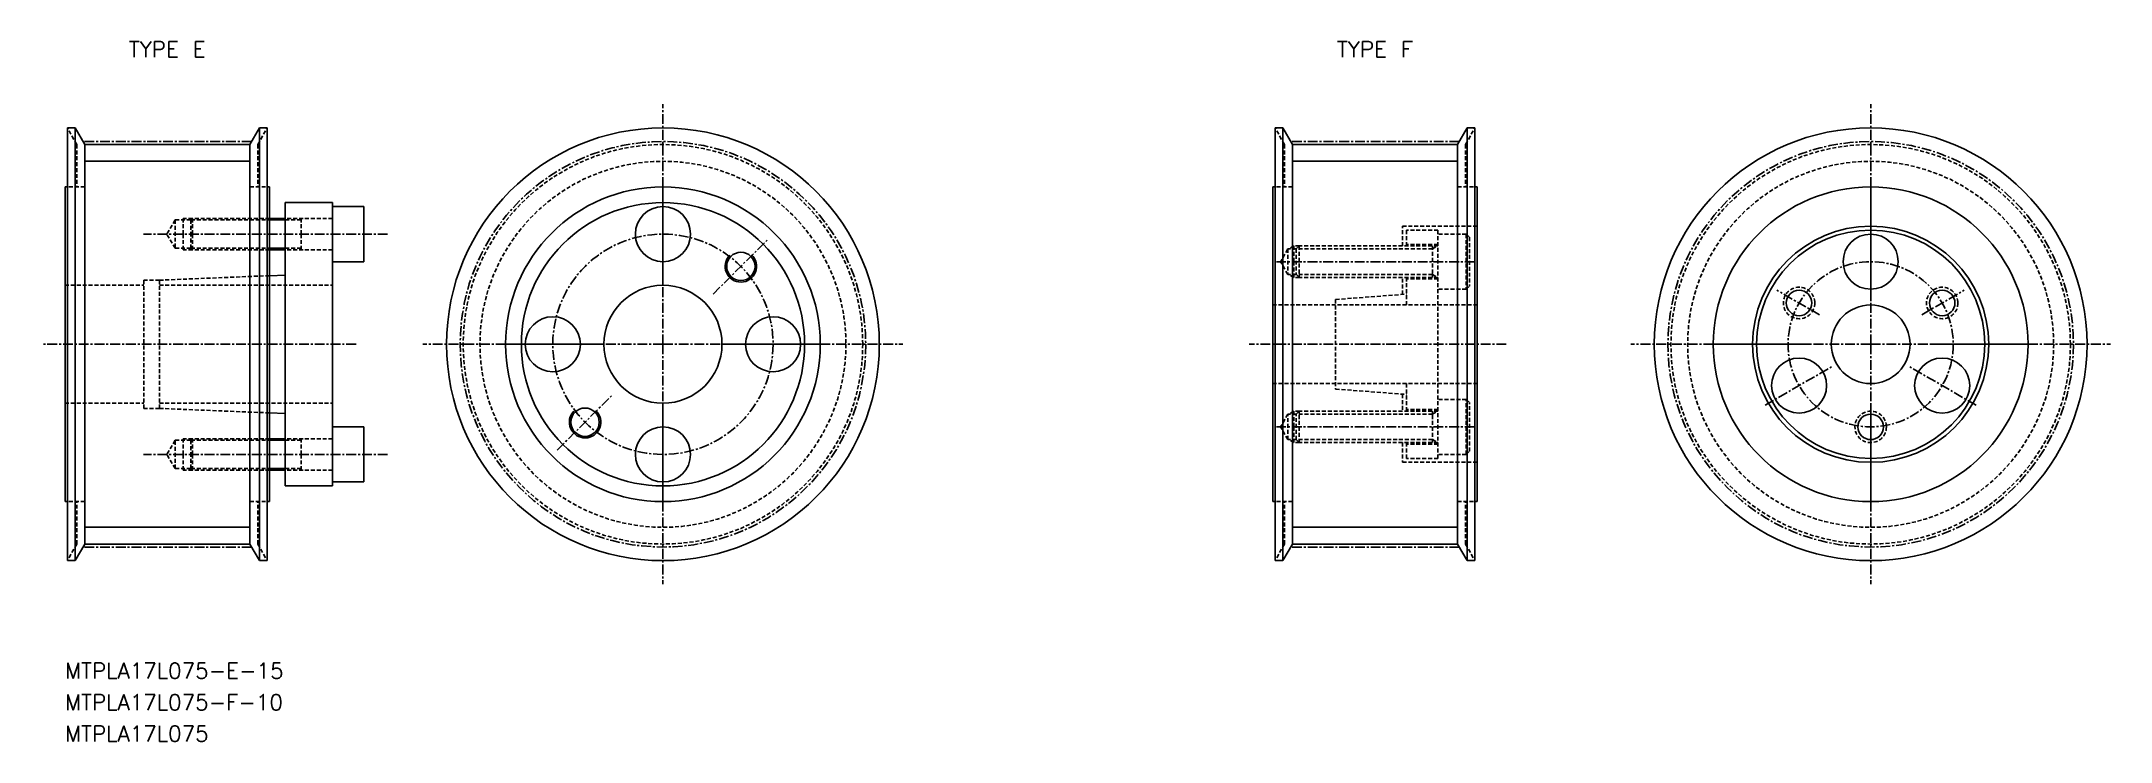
# Model space of a CAD drawing. Extents: x 24 to 287, y 61 to 150.
import ezdxf
from ezdxf.enums import TextEntityAlignment as Align

# ---------------------------------------------------------------- set-up
doc = ezdxf.new("R2010")
doc.units = 0
doc.linetypes.add('CENTER', pattern=[2, 1.25, -0.25, 0.25, -0.25])
doc.linetypes.add('DASHED', pattern=[0.75, 0.5, -0.25])
doc.layers.get('0').update_dxf_attribs({"linetype": 'CONTINUOUS'})
doc.layers.add('CENTER', color=1, linetype='CENTER')
doc.styles.add('MISUMI', font='txt.shx')

msp = doc.modelspace()

# ---------------------------------------------------------------- linework, layer by layer
at = {"color": 7, "linetype": 'CONTINUOUS'}
for p, q in [((27.58, 139.1), (27.58, 131.6)), ((28.58, 139.1), (27.58, 139.1)), ((28.58, 139.1), (28.58, 84.1)), ((29.78, 136.99), (28.58, 139.1)), ((50.78, 136.99), (29.78, 136.99)), ((29.78, 136.99), (29.78, 131.6)), ((50.78, 136.99), (51.98, 139.1)), ((50.78, 136.99), (50.78, 131.6)), ((51.98, 139.1), (51.98, 84.1)), ((51.98, 139.1), (52.98, 139.1)), ((52.98, 139.1), (52.98, 131.6)), ((181.08, 139.1), (181.08, 131.6)), ((182.08, 139.1), (181.08, 139.1)), ((182.08, 139.1), (182.08, 84.1)), ((183.28, 136.99), (182.08, 139.1)), ((204.28, 136.99), (183.28, 136.99)), ((183.28, 136.99), (183.28, 131.6)), ((204.28, 136.99), (205.48, 139.1)), ((204.28, 136.99), (204.28, 131.6)), ((205.48, 139.1), (205.48, 84.1)), ((205.48, 139.1), (206.48, 139.1)), ((206.48, 139.1), (206.48, 131.6)), ((27.28, 131.6), (27.28, 111.6)), ((27.58, 131.6), (27.28, 131.6)), ((27.58, 131.6), (27.58, 111.6)), ((29.78, 131.6), (29.78, 91.6)), ((50.78, 131.6), (50.78, 91.6)), ((52.98, 131.6), (52.98, 111.6)), ((52.98, 131.6), (53.28, 131.6)), ((53.28, 131.6), (53.28, 127.6)), ((180.78, 131.6), (180.78, 91.6)), ((181.08, 131.6), (180.78, 131.6)), ((181.08, 131.6), (181.08, 91.6)), ((183.28, 131.6), (183.28, 91.6)), ((204.28, 131.6), (204.28, 91.6)), ((206.48, 131.6), (206.48, 91.6)), ((206.48, 131.6), (206.78, 131.6)), ((206.78, 91.6), (206.78, 131.6)), ((55.28, 129.6), (61.28, 129.6)), ((55.28, 129.6), (55.28, 127.6)), ((61.28, 129.6), (61.28, 129.1)), ((61.28, 129.1), (61.28, 122.1)), ((61.28, 129.1), (65.28, 129.1)), ((65.28, 129.1), (65.28, 125.6)), ((53.28, 127.6), (53.28, 123.6)), ((55.28, 127.6), (53.28, 127.6)), ((55.28, 127.6), (55.28, 123.6)), ((65.28, 122.1), (65.28, 125.6)), ((53.28, 123.6), (53.28, 120.32)), ((55.28, 123.6), (53.28, 123.6)), ((55.28, 123.6), (55.28, 120.4)), ((61.28, 122.1), (61.28, 111.6)), ((61.28, 122.1), (65.28, 122.1)), ((55.28, 120.4), (53.28, 120.32)), ((53.28, 120.32), (53.28, 111.6)), ((55.28, 120.4), (55.28, 111.6)), ((27.28, 91.6), (27.28, 111.6)), ((27.58, 91.6), (27.58, 111.6)), ((52.98, 91.6), (52.98, 111.6)), ((53.28, 102.88), (53.28, 111.6)), ((55.28, 102.8), (55.28, 111.6)), ((61.28, 101.1), (61.28, 111.6)), ((53.28, 99.6), (53.28, 102.88)), ((55.28, 102.8), (53.28, 102.88)), ((55.28, 99.6), (55.28, 102.8)), ((61.28, 94.1), (61.28, 101.1)), ((61.28, 101.1), (65.28, 101.1)), ((65.28, 101.1), (65.28, 97.6)), ((55.28, 99.6), (53.28, 99.6)), ((53.28, 95.6), (53.28, 99.6)), ((55.28, 95.6), (55.28, 99.6)), ((65.28, 94.1), (65.28, 97.6)), ((53.28, 91.6), (53.28, 95.6)), ((55.28, 95.6), (53.28, 95.6)), ((55.28, 93.6), (55.28, 95.6)), ((55.28, 93.6), (61.28, 93.6)), ((61.28, 93.6), (61.28, 94.1)), ((61.28, 94.1), (65.28, 94.1)), ((27.58, 91.6), (27.28, 91.6)), ((27.58, 84.1), (27.58, 91.6)), ((29.78, 86.21), (29.78, 91.6)), ((50.78, 86.21), (50.78, 91.6)), ((52.98, 84.1), (52.98, 91.6)), ((52.98, 91.6), (53.28, 91.6)), ((181.08, 91.6), (180.78, 91.6)), ((181.08, 84.1), (181.08, 91.6)), ((183.28, 86.21), (183.28, 91.6)), ((204.28, 86.21), (204.28, 91.6)), ((206.48, 84.1), (206.48, 91.6)), ((206.48, 91.6), (206.78, 91.6)), ((29.78, 86.21), (28.58, 84.1)), ((50.78, 86.21), (29.78, 86.21)), ((50.78, 86.21), (51.98, 84.1)), ((183.28, 86.21), (182.08, 84.1)), ((204.28, 86.21), (183.28, 86.21)), ((204.28, 86.21), (205.48, 84.1)), ((28.58, 84.1), (27.58, 84.1)), ((51.98, 84.1), (52.98, 84.1)), ((182.08, 84.1), (181.08, 84.1)), ((205.48, 84.1), (206.48, 84.1))]:
    msp.add_line(p, q, dxfattribs=at)
at = {"color": 3, "linetype": 'DASHED'}
for p, q in [((28.78, 136.99), (27.58, 139.1)), ((28.78, 136.99), (28.78, 131.6)), ((51.78, 136.99), (52.98, 139.1)), ((51.78, 136.99), (51.78, 131.6)), ((182.28, 136.99), (181.08, 139.1)), ((182.28, 136.99), (182.28, 131.6)), ((205.28, 136.99), (206.48, 139.1)), ((205.28, 136.99), (205.28, 131.6)), ((29.78, 131.6), (27.58, 131.6)), ((50.78, 131.6), (52.98, 131.6)), ((183.28, 131.6), (181.08, 131.6)), ((204.28, 131.6), (206.48, 131.6)), ((41.28, 127.4), (40.24, 125.6)), ((43.28, 127.4), (41.28, 127.4)), ((41.28, 127.4), (41.28, 123.8)), ((43.48, 127.6), (42.28, 127.6)), ((42.28, 127.6), (42.28, 125.6)), ((43.48, 127.6), (43.28, 127.4)), ((43.28, 127.4), (53.28, 127.4)), ((43.28, 127.4), (43.28, 125.6)), ((53.28, 127.6), (43.48, 127.6)), ((43.48, 127.6), (43.48, 125.6)), ((61.28, 127.6), (55.28, 127.6)), ((55.28, 127.4), (57.28, 127.4)), ((57.28, 127.6), (57.28, 125.6)), ((197.27, 126.6), (206.78, 126.6)), ((197.27, 124.1), (197.27, 126.6)), ((41.28, 123.8), (40.24, 125.6)), ((43.28, 123.8), (41.28, 123.8)), ((42.28, 123.6), (42.28, 125.6)), ((43.28, 123.8), (43.28, 125.6)), ((43.28, 123.8), (53.28, 123.8)), ((43.48, 123.6), (43.28, 123.8)), ((43.48, 123.6), (43.48, 125.6)), ((55.28, 123.8), (57.28, 123.8)), ((57.28, 123.6), (57.28, 125.6)), ((182.71, 123.72), (181.78, 122.1)), ((182.71, 123.72), (182.71, 120.48)), ((183.78, 123.72), (182.71, 123.72)), ((183.48, 124.1), (182.83, 123.72)), ((183.48, 124.1), (183.48, 122.1)), ((184.16, 124.1), (183.48, 124.1)), ((183.78, 123.72), (184.16, 124.1)), ((201.08, 123.72), (183.78, 123.72)), ((183.78, 123.72), (183.78, 120.48)), ((201.78, 124.1), (184.16, 124.1)), ((184.16, 124.1), (184.16, 120.1)), ((201.78, 126.1), (197.78, 126.1)), ((197.78, 126.1), (197.78, 124.1)), ((201.78, 124.3), (197.78, 124.3)), ((201.08, 124.1), (201.08, 120.1)), ((201.08, 123.72), (201.73, 124.1)), ((201.78, 126.1), (201.78, 97.1)), ((205.38, 125.6), (201.78, 125.6)), ((205.38, 125.6), (205.38, 118.6)), ((205.38, 125.6), (205.78, 125.2)), ((205.78, 125.2), (205.78, 119)), ((43.48, 123.6), (42.28, 123.6)), ((53.28, 123.6), (43.48, 123.6)), ((61.28, 123.6), (55.28, 123.6)), ((182.71, 120.48), (181.78, 122.1)), ((183.48, 120.1), (183.48, 122.1)), ((27.28, 119.1), (37.28, 119.1)), ((37.28, 119.75), (37.28, 111.6)), ((37.28, 119.75), (39.28, 119.75)), ((39.28, 119.75), (53.28, 120.32)), ((39.28, 119.75), (39.28, 111.6)), ((39.28, 119.1), (61.28, 119.1)), ((183.78, 120.48), (182.71, 120.48)), ((183.48, 120.1), (182.83, 120.48)), ((184.16, 120.1), (183.48, 120.1)), ((201.08, 120.48), (183.78, 120.48)), ((184.16, 120.1), (183.78, 120.48)), ((201.78, 120.1), (184.16, 120.1)), ((197.27, 117.94), (197.27, 120.1)), ((197.78, 120.1), (197.78, 116.6)), ((201.78, 119.9), (197.78, 119.9)), ((201.08, 120.48), (201.73, 120.1)), ((205.38, 118.6), (201.78, 118.6)), ((205.38, 118.6), (205.78, 119)), ((180.78, 116.6), (206.78, 116.6)), ((188.78, 117.29), (197.78, 117.97)), ((188.78, 117.29), (188.78, 105.91)), ((37.28, 103.45), (37.28, 111.6)), ((39.28, 103.45), (39.28, 111.6)), ((180.78, 106.6), (206.78, 106.6)), ((188.78, 105.91), (197.78, 105.22)), ((197.27, 105.26), (197.27, 103.1)), ((197.78, 106.6), (197.78, 103.1)), ((27.28, 104.1), (37.28, 104.1)), ((37.28, 103.45), (39.28, 103.45)), ((39.28, 104.1), (61.28, 104.1)), ((39.28, 103.45), (53.28, 102.88)), ((182.71, 102.72), (181.78, 101.1)), ((182.71, 99.48), (182.71, 102.72)), ((183.78, 102.72), (182.71, 102.72)), ((183.48, 103.1), (182.83, 102.72)), ((183.48, 103.1), (183.48, 101.1)), ((184.16, 103.1), (183.48, 103.1)), ((184.16, 103.1), (183.78, 102.72)), ((201.08, 102.72), (183.78, 102.72)), ((183.78, 99.48), (183.78, 102.72)), ((201.78, 103.1), (184.16, 103.1)), ((184.16, 99.1), (184.16, 103.1)), ((201.78, 103.3), (197.78, 103.3)), ((201.08, 99.1), (201.08, 103.1)), ((201.08, 102.72), (201.73, 103.1)), ((205.38, 104.6), (201.78, 104.6)), ((205.38, 97.6), (205.38, 104.6)), ((205.38, 104.6), (205.78, 104.2)), ((205.78, 98), (205.78, 104.2)), ((182.71, 99.48), (181.78, 101.1)), ((183.48, 99.1), (183.48, 101.1)), ((41.28, 99.4), (40.24, 97.6)), ((41.28, 95.8), (40.24, 97.6)), ((41.28, 95.8), (41.28, 99.4)), ((43.28, 99.4), (41.28, 99.4)), ((43.48, 99.6), (42.28, 99.6)), ((42.28, 99.6), (42.28, 97.6)), ((42.28, 95.6), (42.28, 97.6)), ((43.48, 99.6), (43.28, 99.4)), ((43.28, 99.4), (53.28, 99.4)), ((43.28, 99.4), (43.28, 97.6)), ((43.28, 95.8), (43.28, 97.6)), ((53.28, 99.6), (43.48, 99.6)), ((43.48, 99.6), (43.48, 97.6)), ((43.48, 95.6), (43.48, 97.6)), ((61.28, 99.6), (55.28, 99.6)), ((55.28, 99.4), (57.28, 99.4)), ((57.28, 99.6), (57.28, 97.6)), ((57.28, 95.6), (57.28, 97.6)), ((183.78, 99.48), (182.71, 99.48)), ((183.48, 99.1), (182.83, 99.48)), ((184.16, 99.1), (183.48, 99.1)), ((201.08, 99.48), (183.78, 99.48)), ((183.78, 99.48), (184.16, 99.1)), ((201.78, 99.1), (184.16, 99.1)), ((197.27, 99.1), (197.27, 96.6)), ((197.78, 99.1), (197.78, 97.1)), ((201.78, 98.9), (197.78, 98.9)), ((201.08, 99.48), (201.73, 99.1)), ((205.38, 97.6), (201.78, 97.6)), ((205.38, 97.6), (205.78, 98)), ((43.28, 95.8), (41.28, 95.8)), ((43.48, 95.6), (42.28, 95.6)), ((43.28, 95.8), (53.28, 95.8)), ((43.48, 95.6), (43.28, 95.8)), ((53.28, 95.6), (43.48, 95.6)), ((55.28, 95.8), (57.28, 95.8)), ((61.28, 95.6), (55.28, 95.6)), ((197.27, 96.6), (206.78, 96.6)), ((201.78, 97.1), (197.78, 97.1)), ((29.78, 91.6), (27.58, 91.6)), ((28.78, 86.21), (28.78, 91.6)), ((50.78, 91.6), (52.98, 91.6)), ((51.78, 86.21), (51.78, 91.6)), ((183.28, 91.6), (181.08, 91.6)), ((182.28, 86.21), (182.28, 91.6)), ((204.28, 91.6), (206.48, 91.6)), ((205.28, 86.21), (205.28, 91.6)), ((28.78, 86.21), (27.58, 84.1)), ((51.78, 86.21), (52.98, 84.1)), ((182.28, 86.21), (181.08, 84.1)), ((205.28, 86.21), (206.48, 84.1))]:
    msp.add_line(p, q, dxfattribs=at)
at = {"color": 3, "linetype": 'CONTINUOUS'}
for p, q in [((50.78, 134.86), (29.78, 134.86)), ((204.28, 134.86), (183.28, 134.86)), ((50.78, 88.34), (29.78, 88.34)), ((204.28, 88.34), (183.28, 88.34))]:
    msp.add_line(p, q, dxfattribs=at)
at = {"color": 3}
for p, q in [((55.28, 127.4), (53.28, 127.4)), ((55.28, 123.8), (53.28, 123.8)), ((55.28, 99.4), (53.28, 99.4)), ((55.28, 95.8), (53.28, 95.8))]:
    msp.add_line(p, q, dxfattribs=at)
at = {"color": 7, "linetype": 'CONTINUOUS'}
for centre, radius in [((103.28, 111.6), 27.5), ((256.78, 111.6), 27.5), ((103.28, 111.6), 20), ((256.78, 111.6), 20), ((103.28, 111.6), 18), ((103.28, 111.6), 18), ((103.28, 125.6), 3.5), ((256.78, 111.6), 15), ((256.78, 111.6), 14.5), ((256.78, 122.1), 3.5), ((113.18, 121.5), 1.8), ((103.28, 111.6), 7.5), ((247.68, 116.85), 1.62), ((265.87, 116.85), 1.62), ((256.78, 111.6), 5), ((89.28, 111.6), 3.5), ((117.28, 111.6), 3.5), ((247.68, 106.35), 3.5), ((265.87, 106.35), 3.5), ((93.38, 101.7), 1.8), ((256.78, 101.1), 1.62), ((103.28, 97.6), 3.5)]:
    msp.add_circle(centre, radius, dxfattribs=at)
at = {"color": 3, "linetype": 'DASHED'}
for centre, radius in [((103.28, 111.6), 25.39), ((256.78, 111.6), 25.39), ((103.28, 111.6), 23.26), ((256.78, 111.6), 23.26), ((247.68, 116.85), 2), ((265.87, 116.85), 2), ((256.78, 101.1), 2)]:
    msp.add_circle(centre, radius, dxfattribs=at)
at = {"color": 3}
for centre in [(113.18, 121.5), (93.38, 101.7)]:
    msp.add_arc(centre, 2, 135, 47, dxfattribs=at)
at = {"layer": 'CENTER', "color": 1, "linetype": 'CENTER'}
for p, q in [((103.28, 111.6), (103.28, 142.1)), ((256.78, 111.6), (256.78, 142.1)), ((50.99, 137.37), (29.56, 137.37)), ((204.49, 137.37), (183.06, 137.37)), ((103.28, 132.1), (103.28, 119.1)), ((256.78, 132.1), (256.78, 119.1)), ((256.78, 130.1), (256.78, 117.1)), ((68.28, 125.6), (37.24, 125.6)), ((109.64, 117.96), (116.71, 125.03)), ((206.46, 122.1), (181.26, 122.1)), ((250.28, 115.35), (244.87, 118.47)), ((263.27, 115.35), (268.68, 118.47)), ((64.28, 111.6), (24.28, 111.6)), ((103.28, 111.6), (72.78, 111.6)), ((82.78, 111.6), (95.78, 111.6)), ((103.28, 111.6), (133.78, 111.6)), ((103.28, 111.6), (103.28, 81.1)), ((123.78, 111.6), (110.78, 111.6)), ((210.47, 111.6), (177.78, 111.6)), ((256.78, 111.6), (226.28, 111.6)), ((236.28, 111.6), (249.28, 111.6)), ((256.78, 111.6), (287.28, 111.6)), ((256.78, 111.6), (256.78, 81.1)), ((277.28, 111.6), (264.28, 111.6)), ((243.35, 103.85), (252.01, 108.85)), ((270.2, 103.85), (261.54, 108.85)), ((89.84, 98.16), (96.91, 105.23)), ((103.28, 91.1), (103.28, 104.1)), ((256.78, 91.1), (256.78, 104.1)), ((206.46, 101.1), (181.26, 101.1)), ((68.28, 97.6), (37.24, 97.6)), ((50.99, 85.83), (29.56, 85.83)), ((204.49, 85.83), (183.06, 85.83))]:
    msp.add_line(p, q, dxfattribs=at)
for centre, radius in [((103.28, 111.6), 25.77), ((256.78, 111.6), 25.77), ((103.28, 111.6), 14), ((256.78, 111.6), 10.5)]:
    msp.add_circle(centre, radius, dxfattribs=at)

# ---------------------------------------------------------------- texts
at = {"color": 7, "linetype": 'CONTINUOUS', "style": 'MISUMI'}
for s, p in [('TYPE E', (40.28, 149.1)), ('TYPE F', (193.78, 149.1))]:
    msp.add_text(s, height=2, dxfattribs=at).set_placement(p, align=Align.MIDDLE_CENTER)
for s, p in [('MTPLA17L075-E-15', (27.28, 69.1)), ('MTPLA17L075-F-10', (27.28, 65.1)), ('MTPLA17L075', (27.28, 61.1))]:
    msp.add_text(s, height=2, dxfattribs=at).set_placement(p)

doc.saveas('drawing.dxf')
